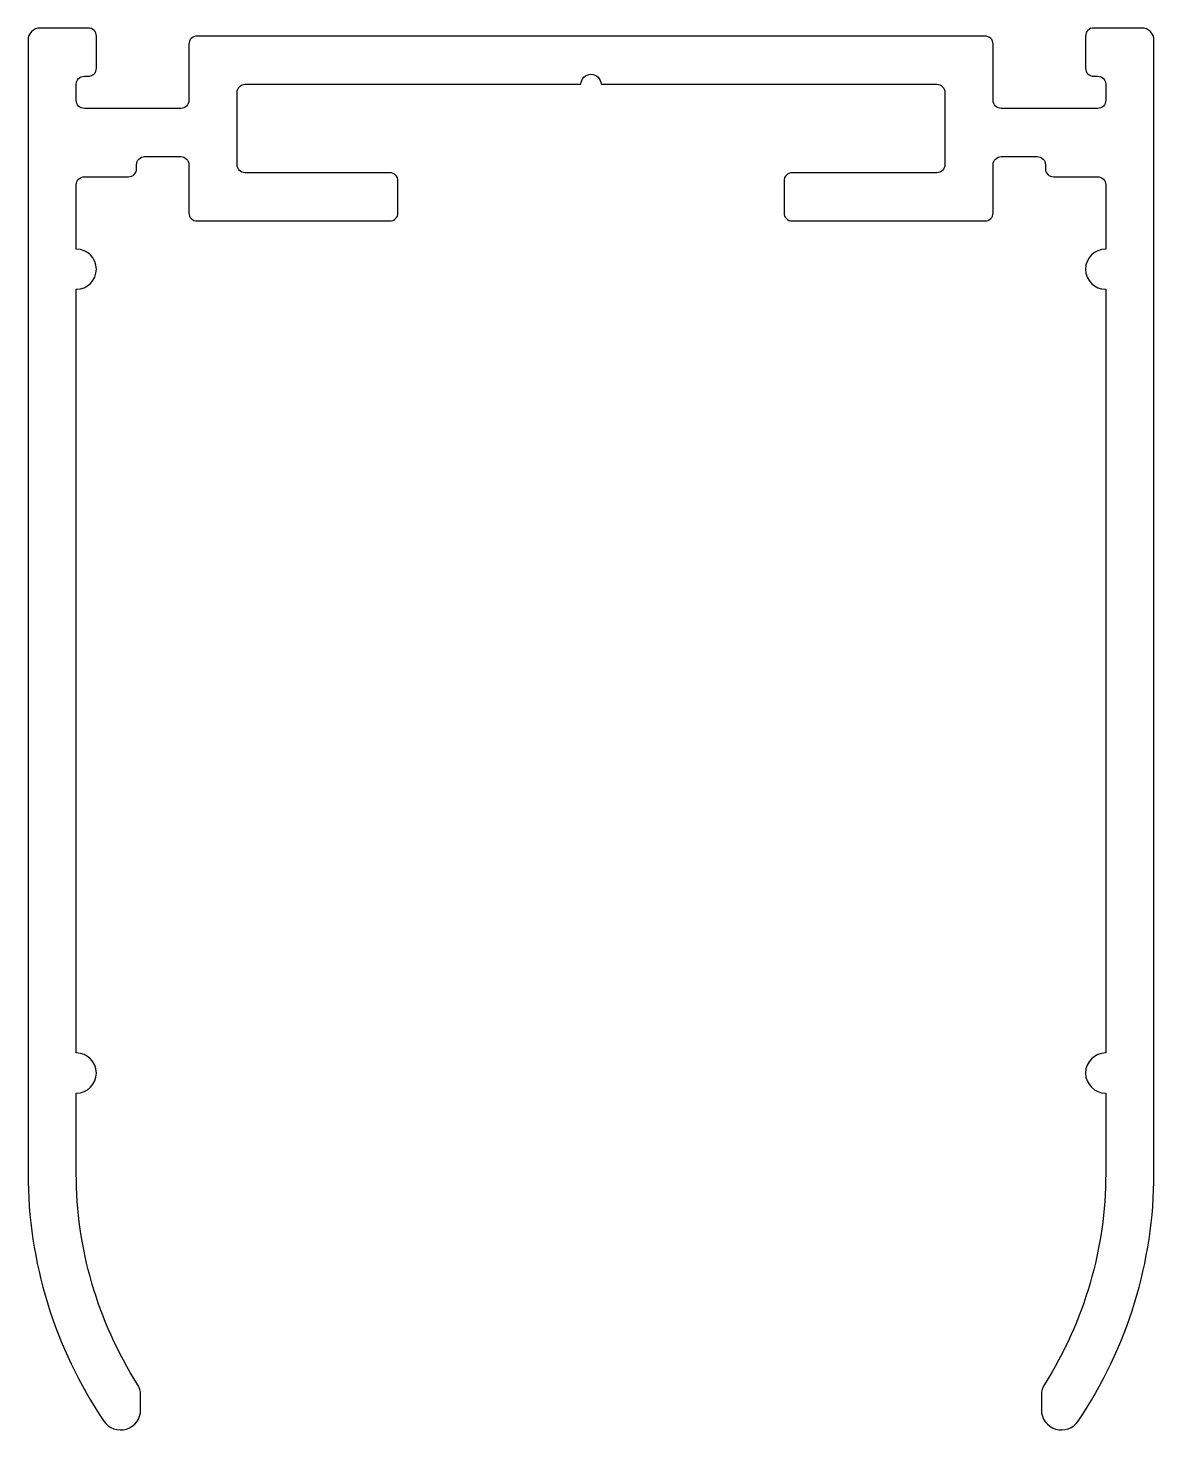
# Model space of a CAD drawing. Extents: x 369.5 to 397.5, y 199.1 to 234.
import ezdxf

# ---------------------------------------------------------------- set-up
doc = ezdxf.new("R2010")
doc.units = 0
doc.header["$LTSCALE"] = 15
doc.layers.get('0').update_dxf_attribs({"linetype": 'CONTINUOUS'})

msp = doc.modelspace()

# ---------------------------------------------------------------- linework, layer by layer
at = {"linetype": 'CONTINUOUS'}
msp.add_lwpolyline([(372.238, 200.263, -0.142165), (370.716, 205.509), (370.716, 207.509, 1), (370.716, 208.509), (370.716, 227.509, 1), (370.716, 228.509), (370.716, 230.109, -0.414214), (370.916, 230.309), (372.016, 230.309, 0.414214), (372.216, 230.509), (372.216, 230.609, -0.414214), (372.416, 230.809), (373.316, 230.809, -0.414214), (373.516, 230.609), (373.516, 229.409, 0.414214), (373.716, 229.209), (378.516, 229.209, 0.414214), (378.716, 229.409), (378.716, 230.209, 0.414214), (378.516, 230.409), (374.916, 230.409, -0.414214), (374.716, 230.609), (374.716, 232.409, -0.414214), (374.916, 232.609), (383.266, 232.609, -1), (383.766, 232.609), (392.116, 232.609, -0.414214), (392.316, 232.409), (392.316, 230.609, -0.414214), (392.116, 230.409), (388.516, 230.409, 0.414214), (388.316, 230.209), (388.316, 229.409, 0.414214), (388.516, 229.209), (393.316, 229.209, 0.414214), (393.516, 229.409), (393.516, 230.609, -0.414214), (393.716, 230.809), (394.616, 230.809, -0.414214), (394.816, 230.609), (394.816, 230.509, 0.414214), (395.016, 230.309), (396.116, 230.309, -0.414214), (396.316, 230.109), (396.316, 228.509, 1), (396.316, 227.509), (396.316, 208.509, 1), (396.316, 207.509), (396.316, 205.509, -0.142212), (394.794, 200.263, 0.142163), (394.716, 199.996), (394.716, 199.63, 0.741409), (395.63, 199.35, 0.149641), (397.516, 205.509), (397.516, 233.709, 0.414214), (397.216, 234.009), (396.016, 234.009, 0.414214), (395.816, 233.809), (395.816, 233.009, 0.414214), (396.016, 232.809), (396.116, 232.809, -0.414214), (396.316, 232.609), (396.316, 232.209, -0.414214), (396.116, 232.009), (393.716, 232.009, -0.414214), (393.516, 232.209), (393.516, 233.609, 0.414214), (393.316, 233.809), (373.716, 233.809, 0.414214), (373.516, 233.609), (373.516, 232.209, -0.414214), (373.316, 232.009), (370.916, 232.009, -0.414214), (370.716, 232.209), (370.716, 232.609, -0.414214), (370.916, 232.809), (371.016, 232.809, 0.414214), (371.216, 233.009), (371.216, 233.809, 0.414214), (371.016, 234.009), (369.816, 234.009, 0.414214), (369.516, 233.709), (369.516, 205.509, 0.149666), (371.402, 199.35, 0.743954), (372.316, 199.63), (372.316, 199.996, 0.142163)], format="xyb", close=True, dxfattribs=at)

doc.saveas('drawing.dxf')
